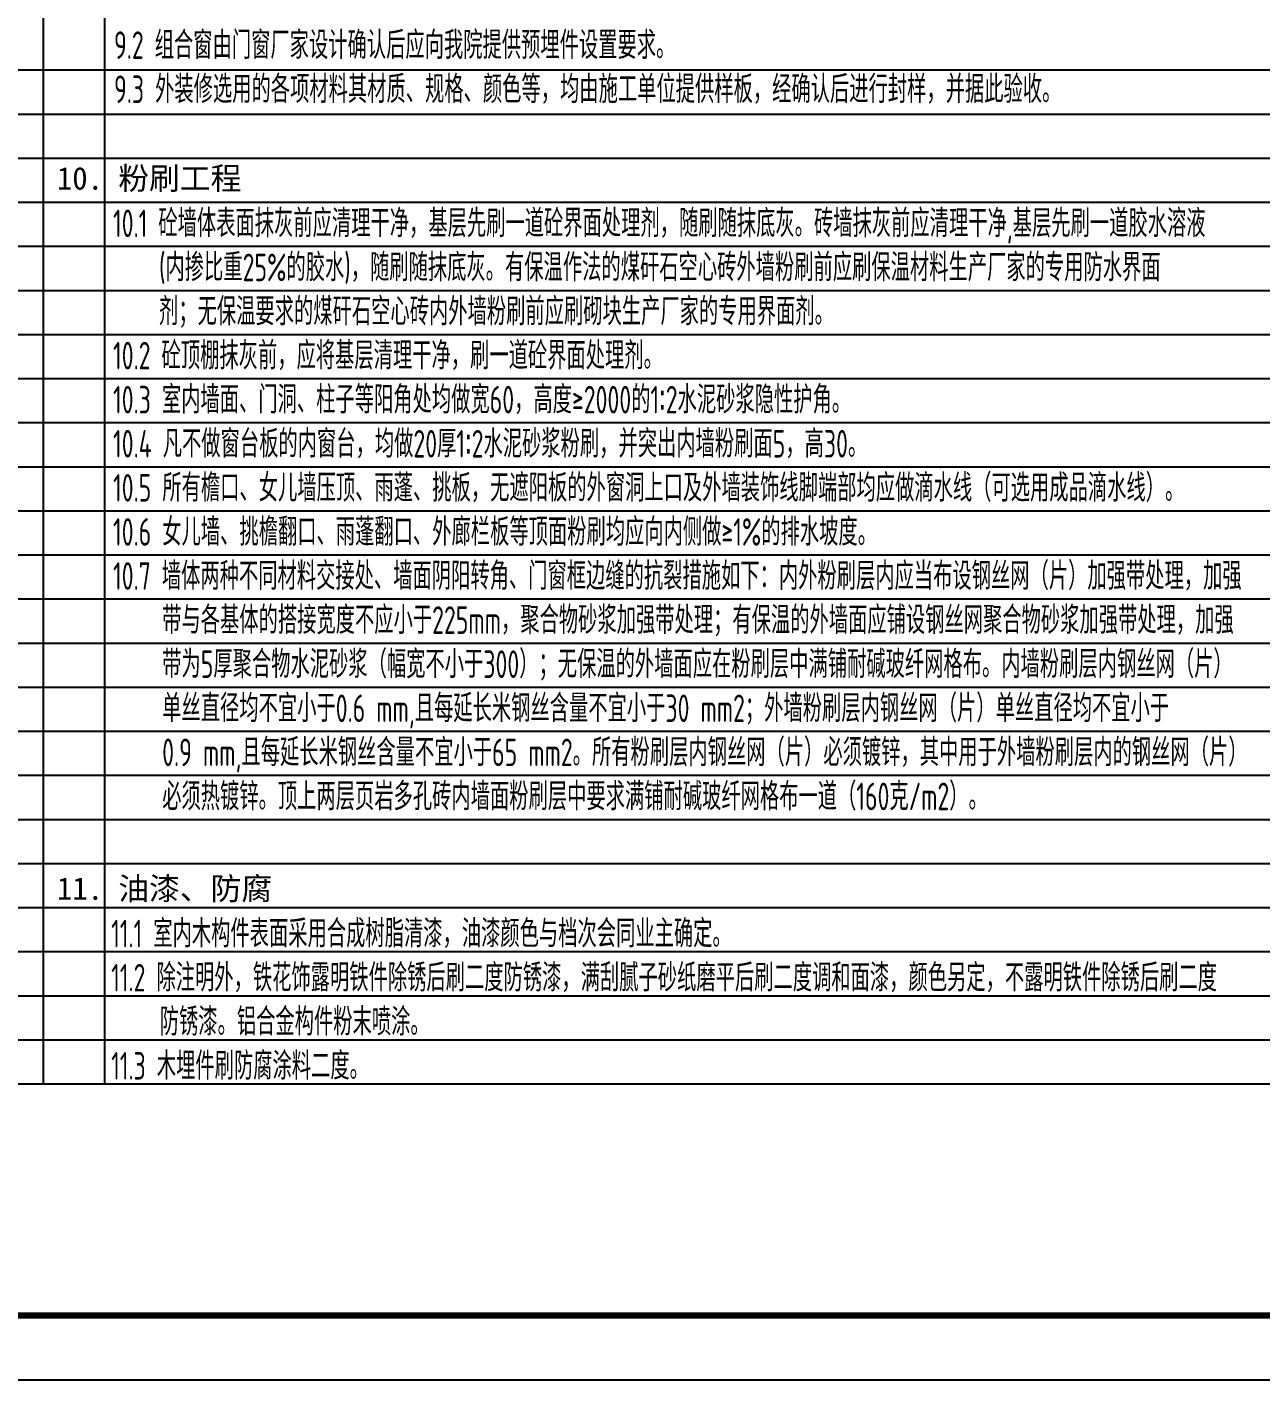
# Model space of a CAD drawing. Extents: x -522490 to 417652, y 450811 to 1108047.
# Drawn here: x 386667 to 405816, y 1016819 to 1037810 of the extents above; entities that cross this region are included whole.
import ezdxf

# ---------------------------------------------------------------- set-up
doc = ezdxf.new("R2010")
doc.units = 0
doc.header["$LTSCALE"] = 1000
doc.header["$MEASUREMENT"] = 0
for name, color, linetype in [('PUB_TEXT', 7, 'Continuous'), ('PUB_TITLE', 4, 'Continuous'), ('文字线', 157, 'Continuous')]:
    doc.layers.add(name, color=color, linetype=linetype)
doc.styles.add('TQ', font='')
doc.styles.add('文字', font='isocp.shx', dxfattribs={"width": 0.7, "bigfont": 'hztxt.shx'})
doc.styles.get('TQ').set_extended_font_data('SimSun')

msp = doc.modelspace()

# ---------------------------------------------------------------- linework, layer by layer
at = {"layer": 'PUB_TITLE'}
msp.add_lwpolyline([(343352.5, 1016819), (417652.5, 1016819), (417652.5, 1058819), (343352.5, 1058819)], close=True, dxfattribs=at)
at = {"layer": 'PUB_TITLE', "const_width": 100}
msp.add_lwpolyline([(345852.5, 1017819), (416652.5, 1017819), (416652.5, 1057819), (345852.5, 1057819)], close=True, dxfattribs=at)
at = {"layer": '文字线', "color": 0}
for p, q in [((386924.8, 1021412.9), (386924.8, 1055612.9)), ((387874.8, 1021412.9), (387874.8, 1055612.9)), ((345852.5, 1037144.9), (411042.2, 1037144.9)), ((345852.5, 1036460.9), (411042.2, 1036460.9)), ((345852.5, 1035776.9), (411042.1, 1035776.9)), ((345852.5, 1035092.9), (411042.1, 1035092.9)), ((345852.5, 1034408.9), (411042.3, 1034408.9)), ((345852.5, 1033724.9), (411042.3, 1033724.9)), ((345852.5, 1033040.9), (411042.2, 1033040.9)), ((345852.5, 1032356.9), (411042.2, 1032356.9)), ((345852.5, 1031672.9), (411042.1, 1031672.9)), ((345852.5, 1030988.9), (411042.1, 1030988.9)), ((345852.5, 1030304.9), (411042.3, 1030304.9)), ((345852.5, 1029620.9), (411042.3, 1029620.9)), ((345852.5, 1028936.9), (411042.2, 1028936.9)), ((345852.5, 1028252.9), (411042.2, 1028252.9)), ((345852.5, 1027568.9), (411042.1, 1027568.9)), ((345852.5, 1026884.9), (411042.1, 1026884.9)), ((345852.5, 1026200.9), (411042.3, 1026200.9)), ((345852.5, 1025516.9), (411042.3, 1025516.9)), ((345852.5, 1024832.9), (411042.2, 1024832.9)), ((345852.5, 1024148.9), (411042.2, 1024148.9)), ((345852.5, 1023464.9), (411042.1, 1023464.9)), ((345852.5, 1022780.9), (411042.1, 1022780.9)), ((345852.5, 1022096.9), (411042.3, 1022096.9)), ((345852.5, 1021412.9), (411042.3, 1021412.9))]:
    msp.add_line(p, q, dxfattribs=at)

# ---------------------------------------------------------------- texts
at = {"layer": 'PUB_TEXT', "style": '文字', "width": 0.7}
for s, p in [('9.2 组合窗由门窗厂家设计确认后应向我院提供预埋件设置要求。', (388016.7, 1037316)), ('9.3 外装修选用的各项材料其材质、规格、颜色等，均由施工单位提供样板，经确认后进行封样，并据此验收。', (388016.7, 1036632)), ('10.1 砼墙体表面抹灰前应清理干净，基层先刷一道砼界面处理剂，随刷随抹底灰。砖墙抹灰前应清理干净,基层先刷一道胶水溶液', (388001.8, 1034551.1)), ('(内掺比重25%%%的胶水)，随刷随抹底灰。有保温作法的煤矸石空心砖外墙粉刷前应刷保温材料生产厂家的专用防水界面', (388715.4, 1033867.1)), ('剂；无保温要求的煤矸石空心砖内外墙粉刷前应刷砌块生产厂家的专用界面剂。', (388715.4, 1033183.1)), ('10.2 砼顶棚抹灰前，应将基层清理干净，刷一道砼界面处理剂。', (388001.8, 1032499.1)), ('10.3 室内墙面、门洞、柱子等阳角处均做宽60，高度≥2000的1∶2水泥砂浆隐性护角。', (388001.8, 1031815.1)), ('10.4 凡不做窗台板的内窗台，均做20厚1∶2水泥砂浆粉刷，并突出内墙粉刷面5，高30。', (388001.8, 1031131.1)), ('10.5 所有檐口、女儿墙压顶、雨蓬、挑板，无遮阳板的外窗洞上口及外墙装饰线脚端部均应做滴水线（可选用成品滴水线）。', (388001.8, 1030447.1)), ('10.6 女儿墙、挑檐翻口、雨蓬翻口、外廊栏板等顶面粉刷均应向内侧做≥1%的排水坡度。', (388001.8, 1029763.1)), ('10.7 墙体两种不同材料交接处、墙面阴阳转角、门窗框边缝的抗裂措施如下：内外粉刷层内应当布设钢丝网（片）加强带处理，加强', (388001.8, 1029079.1)), ('带与各基体的搭接宽度不应小于225mm，聚合物砂浆加强带处理；有保温的外墙面应铺设钢丝网聚合物砂浆加强带处理，加强', (388764.3, 1028395.1)), ('带为5厚聚合物水泥砂浆（幅宽不小于300）；无保温的外墙面应在粉刷层中满铺耐碱玻纤网格布。内墙粉刷层内钢丝网（片）', (388764.3, 1027711.1)), ('单丝直径均不宜小于0.6 mm,且每延长米钢丝含量不宜小于30 mm2；外墙粉刷层内钢丝网（片）单丝直径均不宜小于', (388764.3, 1027027.1)), ('0.9 mm,且每延长米钢丝含量不宜小于65 mm2。所有粉刷层内钢丝网（片）必须镀锌，其中用于外墙粉刷层内的钢丝网（片）', (388764.3, 1026343.1)), ('必须热镀锌。顶上两层页岩多孔砖内墙面粉刷层中要求满铺耐碱玻纤网格布一道（160克/m2）。', (388764.3, 1025659.1)), ('11.1 室内木构件表面采用合成树脂清漆，油漆颜色与档次会同业主确定。', (387972.3, 1023530.9)), ('11.2 除注明外，铁花饰露明铁件除锈后刷二度防锈漆，满刮腻子砂纸磨平后刷二度调和面漆，颜色另定，不露明铁件除锈后刷二度', (387972.3, 1022846.9)), ('防锈漆。铝合金构件粉末喷涂。', (388726.2, 1022162.9)), ('11.3 木埋件刷防腐涂料二度。', (387972.3, 1021478.9))]:
    msp.add_text(s, height=427.5, dxfattribs=at).set_placement(p)
at = {"layer": 'PUB_TEXT', "style": 'TQ'}
for s, p in [('10. 粉刷工程', (387131, 1035288.7)), ('11. 油漆、防腐', (387131.3, 1024268.5))]:
    msp.add_text(s, height=350, dxfattribs=at).set_placement(p)

doc.saveas('drawing.dxf')
